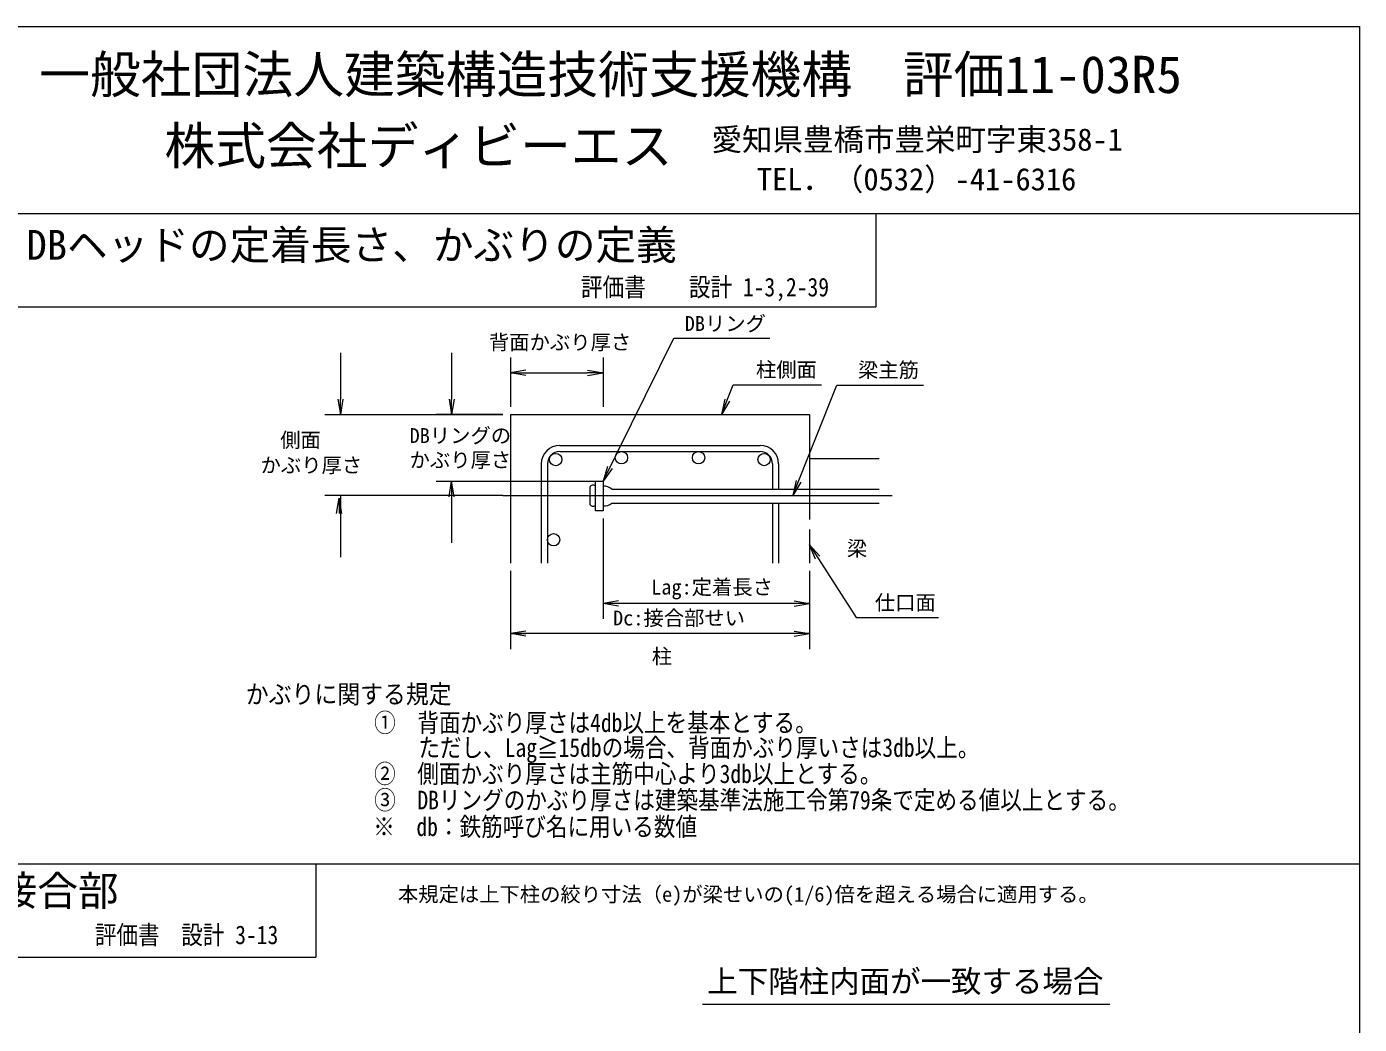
# Model space of a CAD drawing. Units: millimetres, scale not verified. Extents: x -25255 to 25671, y -15462 to 18552.
# Drawn here: x 12554 to 25671, y 8735 to 18550 of the extents above; entities that cross this region are included whole.
import ezdxf
from ezdxf.enums import TextEntityAlignment as Align

# ---------------------------------------------------------------- set-up
doc = ezdxf.new("R2010")
doc.units = ezdxf.units.MM
doc.header["$LTSCALE"] = 100
doc.linetypes.add('DASHED2', pattern=[3, 2, -1])
doc.linetypes.add('LONG_DASHED1', pattern=[7, 6, -1])
doc.layers.add('C-0_タイトル', color=7, linetype='Continuous')
doc.layers.add('C-1_文字', color=7, linetype='DASHED2')
doc.layers.add('C-2_メモ', color=7, linetype='Continuous', lineweight=18)
doc.layers.add('C-7', color=7, linetype='Continuous', lineweight=18)
doc.styles.add('ＭＳ ゴシック', font='')
doc.styles.get('ＭＳ ゴシック').set_extended_font_data('MS Gothic')

msp = doc.modelspace()

# ---------------------------------------------------------------- linework, layer by layer
at = {"layer": 'C-7', "color": 2}
for p, q in [((-25254.9, 18550.2), (25671, 18550.2)), ((-22497.2, 18550.2), (22913.2, 18550.2)), ((25671, 18550.2), (25671, -15461.6)), ((17240.3, 13936.6), (21072.9, 13936.6))]:
    msp.add_line(p, q, dxfattribs=at)
at = {"layer": 'C-7', "color": 5}
for p, q in [((-25254.9, 16711.7), (25671, 16711.7)), ((20911.9, 16711.7), (20911.9, 15792.5)), ((12433.9, 15792.5), (20911.9, 15792.5)), ((17316.1, 14734.4), (20259.1, 14734.4)), ((17316.1, 14734.4), (17316.1, 13272.6)), ((20259.1, 14734.4), (20259.1, 14303)), ((17801.5, 14431), (19773.7, 14431)), ((17801.5, 14370.4), (19773.7, 14370.4)), ((20259.1, 14303), (20943.9, 14303)), ((17619.5, 14249), (17619.5, 13272.6)), ((17680.1, 14249), (17680.1, 13272.6)), ((19895.1, 14249), (19895.1, 13999.7)), ((19955.7, 14249), (19955.7, 13999.7)), ((19895.1, 13863.8), (19895.1, 13272.6)), ((19955.7, 13863.8), (19955.7, 13272.6)), ((-25254.9, 10315.6), (25671, 10315.6)), ((15400, 10315.6), (15400, 9396.4)), ((6516.9, 9396.4), (15400, 9396.4))]:
    msp.add_line(p, q, dxfattribs=at)
at = {"layer": 'C-7'}
for p, q in [((18227.3, 14077.3), (18925.6, 15486.4)), ((18925.6, 15486.4), (19868.8, 15486.4)), ((15642.3, 15341.1), (15642.3, 14886)), ((16736.8, 15341.1), (16736.8, 14886)), ((17316.1, 15296.5), (17316.1, 14810.2)), ((18227.3, 15296.5), (18227.3, 14810.2)), ((17467.8, 15119.5), (17316.1, 15144.8)), ((17467.8, 15144.8), (18075.6, 15144.8)), ((18075.6, 15119.5), (18227.3, 15144.8)), ((19393.4, 14734.4), (19509.4, 15025.7)), ((19509.4, 15025.7), (20377.3, 15025.7)), ((20094.1, 13936.6), (20526.7, 15022.8)), ((20526.7, 15022.8), (21381.7, 15022.8)), ((15667.6, 14886), (15642.3, 14734.4)), ((16762.1, 14886), (16736.8, 14734.4)), ((19473, 14865.9), (19393.4, 14734.4)), ((15490.7, 14734.4), (17240.3, 14734.4)), ((17240.3, 14734.4), (16585.1, 14734.4)), ((18317.3, 14202), (18227.3, 14077.3)), ((16585.1, 14077.3), (17240.3, 14077.3)), ((16736.8, 14077.3), (16736.8, 13470.6)), ((16762.1, 13925.7), (16736.8, 14077.3)), ((17240.3, 14077.3), (18154.5, 14077.3)), ((20173.7, 14068.1), (20094.1, 13936.6)), ((17240.3, 13936.6), (15490.7, 13936.6)), ((15605.1, 13761), (15630.3, 13912.6)), ((15642.3, 13936.6), (15642.3, 13329.9)), ((18227.3, 13710.3), (18227.3, 12723.3)), ((20259.1, 13453.5), (20719.1, 12737.3)), ((20319.8, 13312.3), (20259.1, 13453.5)), ((17316.1, 13196.8), (17316.1, 12427.5)), ((20259.1, 13196.8), (20259.1, 12427.5)), ((18378.9, 12900.3), (18227.3, 12875)), ((18378.9, 12849.7), (18227.3, 12875)), ((20259.1, 12875), (18227.3, 12875)), ((20107.4, 12849.7), (20259.1, 12875)), ((20107.4, 12604.5), (20259.1, 12579.2)), ((17467.8, 12553.9), (17316.1, 12579.2)), ((20259.1, 12579.2), (17316.1, 12579.2))]:
    msp.add_line(p, q, dxfattribs=at)
at = {"layer": 'C-7', "color": 5, "linetype": 'LONG_DASHED1'}
msp.add_line((20259.1, 14303), (20259.1, 13272.6), dxfattribs=at)
at = {"layer": 'C-7', "color": 1}
for p, q in [((18100.8, 13845.9), (18100.8, 14027.3)), ((18227.3, 13941.4), (18227.3, 13931.7)), ((18314.6, 13999.7), (20943.9, 13999.7)), ((18314.6, 13863.8), (20943.9, 13863.8))]:
    msp.add_line(p, q, dxfattribs=at)
at = {"layer": 'C-7', "color": 3}
msp.add_line((19207.8, 8934.8), (23215.3, 8934.8), dxfattribs=at)
at = {"layer": 'C-7'}
for points in [[(17467.8, 15170.1), (17316.1, 15144.8), (17467.8, 15144.8)], [(18075.6, 15170.1), (18227.3, 15144.8), (18075.6, 15144.8)], [(15617, 14886), (15642.3, 14734.4), (15642.3, 14886)], [(16711.5, 14886), (16736.8, 14734.4), (16736.8, 14886)], [(19426, 14884.6), (19393.4, 14734.4), (19449.5, 14875.3)], [(18272, 14224.5), (18227.3, 14077.3), (18294.6, 14213.2)], [(16711.5, 13925.7), (16736.8, 14077.3), (16736.8, 13925.7)], [(20126.7, 14086.9), (20094.1, 13936.6), (20150.2, 14077.5)], [(15655.6, 13761), (15630.3, 13912.6), (15630.3, 13761)], [(20362.3, 13339.6), (20259.1, 13453.5), (20341, 13325.9)], [(20107.4, 12900.3), (20259.1, 12875), (20107.4, 12875)], [(20719.1, 12737.3), (21111.2, 12737.3), (21529.2, 12737.3)], [(17467.8, 12604.5), (17316.1, 12579.2), (17467.8, 12579.2)], [(20107.4, 12553.9), (20259.1, 12579.2), (20107.4, 12579.2)]]:
    msp.add_lwpolyline(points, dxfattribs=at)
at = {"layer": 'C-7', "color": 1}
msp.add_lwpolyline([(18154.5, 14077.3), (18227.3, 14077.3), (18227.3, 13786.1), (18154.5, 13786.1)], close=True, dxfattribs=at)
at = {"layer": 'C-7', "color": 5}
for centre in [(17761, 14291.3), (18408.2, 14309.7), (19167, 14309.7), (19812.8, 14291.3), (17740.8, 13502.6)]:
    msp.add_circle(centre, 60.7, dxfattribs=at)
for centre, radius, start, end in [((17801.5, 14249), 182, 90, 179.99998), ((19773.7, 14249), 182, 0, 90), ((17801.5, 14249), 121.3, 90, 179.99998), ((19773.7, 14249), 121.3, 0, 90)]:
    msp.add_arc(centre, radius, start, end, dxfattribs=at)
at = {"layer": 'C-7', "color": 1}
for centre, radius, start, end in [((18127.6, 14007.9), 33.1, 35.84801, 144.15199), ((18235.7, 13908.8), 120.4, 49.02553, 94.01304), ((18127.6, 13865.3), 33.1, 215.84801, 324.15199), ((18235.7, 13954.7), 120.4, 265.98696, 310.97447)]:
    msp.add_arc(centre, radius, start, end, dxfattribs=at)

# ---------------------------------------------------------------- texts
at = {"layer": 'C-0_タイトル', "style": 'ＭＳ ゴシック'}
for s, height, p in [('一般社団法人建築構造技術支援機構\u3000評価11-03R5', 366.6, (12677.9, 17786.7)), ('株式会社ディビーエス', 366.6, (13909.8, 17085.2)), ('愛知県豊橋市豊栄町字東358-1', 219.9, (19296.1, 17264.1)), ('TEL．（0532）-41-6316', 219.9, (19741.2, 16873.5)), ('DBヘッドの定着長さ、かぶりの定義', 293.3, (12552.6, 16168.8)), ('ウ. 上階柱断面が絞られた梁柱接合部', 293.3, (6658.8, 9815))]:
    msp.add_text(s, height=height, dxfattribs=at).set_placement(p, align=Align.BOTTOM_LEFT)
at = {"layer": 'C-0_タイトル', "style": 'ＭＳ ゴシック', "width": 0.85}
for s, p in [('評価書\u3000\u3000設計 1-3,2-39', (18010.2, 15841.5)), ('評価書\u3000設計 3-13', (13226, 9469))]:
    msp.add_text(s, height=183.3, dxfattribs=at).set_placement(p, align=Align.BOTTOM_LEFT)
at = {"layer": 'C-1_文字', "style": 'ＭＳ ゴシック'}
for s, width, p in [('かぶりに関する規定', 0.9, (14711.3, 11836.4)), ('①\u3000背面かぶり厚さは4db以上を基本とする。', 0.85, (15974.7, 11556.2)), ('ただし、Lag≧15dbの場合、背面かぶり厚いさは3db以上。', 0.85, (16409.4, 11311.4)), ('②\u3000側面かぶり厚さは主筋中心より3db以上とする。', 0.85, (15974, 11053.4)), ('③\u3000DBリングのかぶり厚さは建築基準法施工令第79条で定める値以上とする。', 0.85, (15975.1, 10795)), ('※\u3000db：鉄筋呼び名に用いる数値', 0.85, (15965.2, 10532.9))]:
    msp.add_text(s, height=183.3, dxfattribs=dict(at, width=width)).set_placement(p, align=Align.BOTTOM_LEFT)
for s, height, p in [('本規定は上下柱の絞り寸法（e)が梁せいの(1/6)倍を超える場合に適用する。', 146.6, (16208.6, 9896.9)), ('上下階柱内面が一致する場合', 219.9, (19253, 8982.5))]:
    msp.add_text(s, height=height, dxfattribs=at).set_placement(p, align=Align.BOTTOM_LEFT)
at = {"layer": 'C-2_メモ', "style": 'ＭＳ ゴシック'}
for s, p in [('DBリング', (19031.3, 15512.4)), ('背面かぶり厚さ', (17104.3, 15328.8)), ('柱側面', (19732.4, 15058.4)), ('梁主筋', (20736.8, 15055.5)), ('側面', (15050.2, 14366.3)), ('DBリングの', (16323.4, 14410)), ('かぶり厚さ', (14856.4, 14119.3)), ('かぶり厚さ', (16323.4, 14170.2)), ('梁', (20627.6, 13299.4)), ('Lag:定着長さ', (18701.2, 12919.7)), ('仕口面', (20902.4, 12766.5)), ('Dc:接合部せい', (18326, 12615.3)), ('柱', (18707.1, 12237.6))]:
    msp.add_text(s, height=146.6, dxfattribs=at).set_placement(p, align=Align.BOTTOM_LEFT)

doc.saveas('drawing.dxf')
